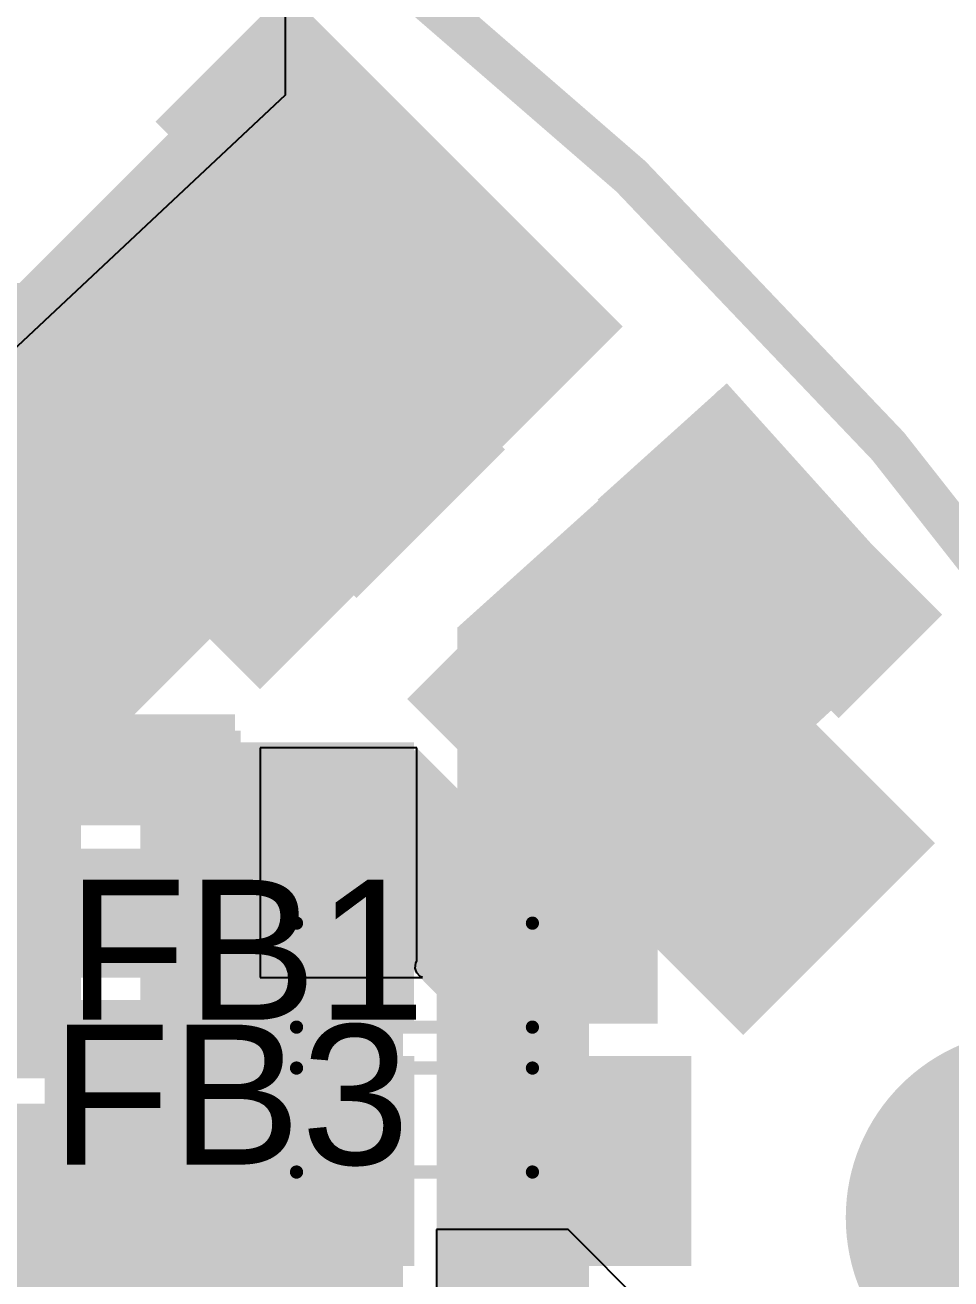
# Model space of a CAD drawing. Header units: millimetres. Extents: x -35.7 to 35.7, y -3.2 to 68.2.
# Drawn here: x 19 to 27.4, y 48.19 to 59.57 of the extents above; entities that cross this region are included whole.
import ezdxf

# ---------------------------------------------------------------- set-up
doc = ezdxf.new("R2010")
doc.units = ezdxf.units.MM
for name, color, linetype in [('BottomLayer', 5, 'Continuous'), ('BottomPaste', 16, 'Continuous'), ('BottomSolder', 6, 'Continuous'), ('Mechanical2', 216, 'Continuous'), ('MultiLayer', 9, 'Continuous'), ('PadHoleLayer', 156, 'Continuous'), ('TopLayer', 1, 'Continuous'), ('TopOverlay', 2, 'Continuous'), ('TopPaste', 8, 'Continuous'), ('TopSolder', 216, 'Continuous'), ('ViaHoleLayer', 16, 'Continuous')]:
    doc.layers.add(name, color=color, linetype=linetype)
doc.styles.add('Arial', font='', dxfattribs={"height": 0.2})
doc.styles.get('Arial').set_extended_font_data('Arial')

# ---------------------------------------------------------------- blocks, each defined once
blk = doc.blocks.new('CAP_0603_B_123')
at = {"layer": 'BottomLayer'}
for points in [[(-1.143, -0.4445), (-1.143, 0.4445), (-0.3809999999999999, 0.4445), (-0.3809999999999999, -0.4445)], [(0.3809999999999999, -0.4445), (0.3809999999999999, 0.4445), (1.143, 0.4445), (1.143, -0.4445)]]:
    blk.add_hatch(color=5, dxfattribs=at).paths.add_polyline_path(points)
at = {"layer": 'BottomPaste'}
for points in [[(-1.143, -0.4445), (-1.143, 0.4445), (-0.3809999999999999, 0.4445), (-0.3809999999999999, -0.4445)], [(0.3809999999999999, -0.4445), (0.3809999999999999, 0.4445), (1.143, 0.4445), (1.143, -0.4445)]]:
    blk.add_hatch(color=16, dxfattribs=at).paths.add_polyline_path(points)
at = {"layer": 'BottomSolder'}
for points in [[(-1.20299988, -0.50449988), (-1.20299988, 0.50449988), (-0.3210001199999999, 0.50449988), (-0.3210001199999999, -0.50449988)], [(0.3210001199999999, -0.50449988), (0.3210001199999999, 0.50449988), (1.20299988, 0.50449988), (1.20299988, -0.50449988)]]:
    blk.add_hatch(color=6, dxfattribs=at).paths.add_polyline_path(points)
blk = doc.blocks.new('SMA_B_130')
at = {"layer": 'BottomLayer'}
for points in [[(-3.25000112, 0.84999957), (-0.75000104, 0.84999957), (-0.75000104, -0.84999957), (-3.25000112, -0.84999957)], [(0.75000104, 0.84999957), (3.25000112, 0.84999957), (3.25000112, -0.84999957), (0.75000104, -0.84999957)]]:
    blk.add_hatch(color=5, dxfattribs=at).paths.add_polyline_path(points)
at = {"layer": 'BottomPaste'}
for points in [[(-3.25000112, 0.84999957), (-0.75000104, 0.84999957), (-0.75000104, -0.84999957), (-3.25000112, -0.84999957)], [(0.75000104, 0.84999957), (3.25000112, 0.84999957), (3.25000112, -0.84999957), (0.75000104, -0.84999957)]]:
    blk.add_hatch(color=16, dxfattribs=at).paths.add_polyline_path(points)
at = {"layer": 'BottomSolder'}
for points in [[(-3.35160112, 0.95159957), (-0.64840104, 0.95159957), (-0.64840104, -0.95159957), (-3.35160112, -0.95159957)], [(0.64840104, 0.95159957), (3.35160112, 0.95159957), (3.35160112, -0.95159957), (0.64840104, -0.95159957)]]:
    blk.add_hatch(color=6, dxfattribs=at).paths.add_polyline_path(points)
blk = doc.blocks.new('MPZ1608S121ATDH5_131')
at = {"layer": 'TopLayer'}
for points in [[(-0.999998, 0.4000004699999999), (-0.3999992, 0.4000004699999999), (-0.3999992, -0.4000004699999999), (-0.999998, -0.4000004699999999)], [(0.40000174, 0.4000004699999999), (1.00000054, 0.4000004699999999), (1.00000054, -0.4000004699999999), (0.40000174, -0.4000004699999999)]]:
    blk.add_hatch(color=1, dxfattribs=at).paths.add_polyline_path(points)
at = {"layer": 'TopPaste'}
for points in [[(-0.999998, 0.4000004699999999), (-0.3999992, 0.4000004699999999), (-0.3999992, -0.4000004699999999), (-0.999998, -0.4000004699999999)], [(0.40000174, 0.4000004699999999), (1.00000054, 0.4000004699999999), (1.00000054, -0.4000004699999999), (0.40000174, -0.4000004699999999)]]:
    blk.add_hatch(color=8, dxfattribs=at).paths.add_polyline_path(points)
at = {"layer": 'TopSolder'}
for points in [[(-1.101598, 0.50160047), (-0.2983992, 0.50160047), (-0.2983992, -0.50160047), (-1.101598, -0.50160047)], [(0.29840174, 0.50160047), (1.10160054, 0.50160047), (1.10160054, -0.50160047), (0.29840174, -0.50160047)]]:
    blk.add_hatch(color=216, dxfattribs=at).paths.add_polyline_path(points)
at = {"layer": 'TopOverlay', "const_width": 0.11999976}
for points in [[(1.07338368, 0.47475648), (-1.0668, 0.47475648)], [(-1.0668, 0.47475648), (-1.0668, -0.46825408)], [(1.07338368, 0.47475648), (1.07338368, -0.46825408)], [(1.07338368, -0.46825408), (-1.0668, -0.46825408)]]:
    blk.add_lwpolyline(points, dxfattribs=at)
at = {"layer": 'TopOverlay', "const_width": 0.05999988}
for points in [[(-1.09679994, 0.47475648, 1), (-1.03680006, 0.47475648, 1)], [(-1.09679994, 0.47475648, 1), (-1.03680006, 0.47475648, 1)], [(1.04338374, 0.47475648, 1), (1.10338362, 0.47475648, 1)], [(1.04338374, 0.47475648, 1), (1.10338362, 0.47475648, 1)], [(-1.09679994, -0.46825408, 1), (-1.03680006, -0.46825408, 1)], [(-1.09679994, -0.46825408, 1), (-1.03680006, -0.46825408, 1)], [(1.04338374, -0.46825408, 1), (1.10338362, -0.46825408, 1)], [(1.04338374, -0.46825408, 1), (1.10338362, -0.46825408, 1)]]:
    blk.add_lwpolyline(points, format="xyb", close=True, dxfattribs=at)
blk = doc.blocks.new('MPZ1608S121ATDH5_133')
at = {"layer": 'TopLayer'}
for points in [[(-0.999998, 0.4000004699999999), (-0.3999992, 0.4000004699999999), (-0.3999992, -0.4000004699999999), (-0.999998, -0.4000004699999999)], [(0.40000174, 0.4000004699999999), (1.00000054, 0.4000004699999999), (1.00000054, -0.4000004699999999), (0.40000174, -0.4000004699999999)]]:
    blk.add_hatch(color=1, dxfattribs=at).paths.add_polyline_path(points)
at = {"layer": 'TopPaste'}
for points in [[(-0.999998, 0.4000004699999999), (-0.3999992, 0.4000004699999999), (-0.3999992, -0.4000004699999999), (-0.999998, -0.4000004699999999)], [(0.40000174, 0.4000004699999999), (1.00000054, 0.4000004699999999), (1.00000054, -0.4000004699999999), (0.40000174, -0.4000004699999999)]]:
    blk.add_hatch(color=8, dxfattribs=at).paths.add_polyline_path(points)
at = {"layer": 'TopSolder'}
for points in [[(-1.101598, 0.50160047), (-0.2983992, 0.50160047), (-0.2983992, -0.50160047), (-1.101598, -0.50160047)], [(0.29840174, 0.50160047), (1.10160054, 0.50160047), (1.10160054, -0.50160047), (0.29840174, -0.50160047)]]:
    blk.add_hatch(color=216, dxfattribs=at).paths.add_polyline_path(points)
at = {"layer": 'TopOverlay', "const_width": 0.11999976}
for points in [[(-1.0668, 0.47475648), (1.07338368, 0.47475648)], [(-1.0668, -0.46825408), (-1.0668, 0.47475648)], [(1.07338368, -0.46825408), (1.07338368, 0.47475648)], [(-1.0668, -0.46825408), (1.07338368, -0.46825408)]]:
    blk.add_lwpolyline(points, dxfattribs=at)
at = {"layer": 'TopOverlay', "const_width": 0.05999988}
for points in [[(-1.09679994, 0.47475648, 1), (-1.03680006, 0.47475648, 1)], [(-1.09679994, 0.47475648, 1), (-1.03680006, 0.47475648, 1)], [(1.04338374, 0.47475648, 1), (1.10338362, 0.47475648, 1)], [(1.04338374, 0.47475648, 1), (1.10338362, 0.47475648, 1)], [(-1.09679994, -0.46825408, 1), (-1.03680006, -0.46825408, 1)], [(-1.09679994, -0.46825408, 1), (-1.03680006, -0.46825408, 1)], [(1.04338374, -0.46825408, 1), (1.10338362, -0.46825408, 1)], [(1.04338374, -0.46825408, 1), (1.10338362, -0.46825408, 1)]]:
    blk.add_lwpolyline(points, format="xyb", close=True, dxfattribs=at)
blk = doc.blocks.new('SLF12575T_221M1R3_PF_137')
at = {"layer": 'TopSolder'}
blk.add_hatch(color=216, dxfattribs=at).paths.add_polyline_path([(-6.951599, 1.70160061), (-4.14839912, 1.70160061), (-4.14839912, -1.70160061), (-6.951599, -1.70160061)])
at = {"layer": 'TopOverlay'}
for points, const_width in [([(-7.05634606, 1.5494, 1), (-7.475253019999999, 1.5494, 1)], 0.254), ([(-7.53875302, 1.5494, 1), (-7.411753019999999, 1.5494, 1)], 0.127), ([(-7.11984606, 1.5494, 1), (-6.99284606, 1.5494, 1)], 0.127)]:
    blk.add_lwpolyline(points, format="xyb", close=True, dxfattribs=dict(at, const_width=const_width))
blk = doc.blocks.new('SOIC_8_B_166')
at = {"layer": 'BottomLayer'}
for points in [[(-3.474999399999999, 1.6050006), (-3.474999399999999, 2.2049994), (-1.92499996, 2.2049994), (-1.92499996, 1.6050006)], [(1.92499996, 1.6050006), (1.92499996, 2.2049994), (3.474999399999999, 2.2049994), (3.474999399999999, 1.6050006)], [(-3.474999399999999, 0.3350006), (-3.474999399999999, 0.9349994), (-1.92499996, 0.9349994), (-1.92499996, 0.3350006)], [(1.92499996, 0.3350006), (1.92499996, 0.9349994), (3.474999399999999, 0.9349994), (3.474999399999999, 0.3350006)], [(-3.474999399999999, -0.9349994), (-3.474999399999999, -0.3350006), (-1.92499996, -0.3350006), (-1.92499996, -0.9349994)], [(1.92499996, -0.9349994), (1.92499996, -0.3350006), (3.474999399999999, -0.3350006), (3.474999399999999, -0.9349994)], [(-3.474999399999999, -2.2049994), (-3.474999399999999, -1.6050006), (-1.92499996, -1.6050006), (-1.92499996, -2.2049994)], [(1.92499996, -2.2049994), (1.92499996, -1.6050006), (3.474999399999999, -1.6050006), (3.474999399999999, -2.2049994)]]:
    blk.add_hatch(color=5, dxfattribs=at).paths.add_polyline_path(points)
at = {"layer": 'BottomPaste'}
for points in [[(-3.474999399999999, 1.6050006), (-3.474999399999999, 2.2049994), (-1.92499996, 2.2049994), (-1.92499996, 1.6050006)], [(1.92499996, 1.6050006), (1.92499996, 2.2049994), (3.474999399999999, 2.2049994), (3.474999399999999, 1.6050006)], [(-3.474999399999999, 0.3350006), (-3.474999399999999, 0.9349994), (-1.92499996, 0.9349994), (-1.92499996, 0.3350006)], [(1.92499996, 0.3350006), (1.92499996, 0.9349994), (3.474999399999999, 0.9349994), (3.474999399999999, 0.3350006)], [(-3.474999399999999, -0.9349994), (-3.474999399999999, -0.3350006), (-1.92499996, -0.3350006), (-1.92499996, -0.9349994)], [(1.92499996, -0.9349994), (1.92499996, -0.3350006), (3.474999399999999, -0.3350006), (3.474999399999999, -0.9349994)], [(-3.474999399999999, -2.2049994), (-3.474999399999999, -1.6050006), (-1.92499996, -1.6050006), (-1.92499996, -2.2049994)], [(1.92499996, -2.2049994), (1.92499996, -1.6050006), (3.474999399999999, -1.6050006), (3.474999399999999, -2.2049994)]]:
    blk.add_hatch(color=16, dxfattribs=at).paths.add_polyline_path(points)
at = {"layer": 'BottomSolder'}
for points in [[(-3.5765994, 1.5034006), (-3.5765994, 2.3065994), (-1.82339996, 2.3065994), (-1.82339996, 1.5034006)], [(1.82339996, 1.5034006), (1.82339996, 2.3065994), (3.5765994, 2.3065994), (3.5765994, 1.5034006)], [(-3.5765994, 0.2334006000000001), (-3.5765994, 1.0365994), (-1.82339996, 1.0365994), (-1.82339996, 0.2334005999999999)], [(1.82339996, 0.2334006000000001), (1.82339996, 1.0365994), (3.5765994, 1.0365994), (3.5765994, 0.2334005999999999)], [(-3.5765994, -1.0365994), (-3.5765994, -0.2334005999999999), (-1.82339996, -0.2334006000000001), (-1.82339996, -1.0365994)], [(1.82339996, -1.0365994), (1.82339996, -0.2334005999999999), (3.5765994, -0.2334006000000001), (3.5765994, -1.0365994)], [(-3.5765994, -2.3065994), (-3.5765994, -1.5034006), (-1.82339996, -1.5034006), (-1.82339996, -2.3065994)], [(1.82339996, -2.3065994), (1.82339996, -1.5034006), (3.5765994, -1.5034006), (3.5765994, -2.3065994)]]:
    blk.add_hatch(color=6, dxfattribs=at).paths.add_polyline_path(points)

msp = doc.modelspace()

# ---------------------------------------------------------------- hatches: boundary and pattern name
at = {"layer": 'BottomLayer'}
for points in [[(24.42212794, 56.83247205999999), (21.4884, 59.7662), (18.19910254, 56.47690253999999), (21.13283048, 53.54317459999999)], [(27.32043558, 54.21903558), (25.28844066, 56.2510305), (24.34871686, 55.3113067), (26.38071178, 53.27931178)], [(27.25420762, 52.14620761999999), (24.2061873, 55.19422794), (22.4665921, 53.45463274), (25.51461242, 50.40661241999999)], [(13.8684, 52.3080361), (20.9042, 52.3080361), (20.9042, 53.31459745999999), (13.8684, 53.31459745999999)], [(23.32991016, 50.66030762), (24.11729492, 51.44769238), (22.55518984, 53.00979745999999), (21.76780508, 52.2224127)], [(23.06564856, 50.44685872), (23.77439746, 51.15560762), (22.22500508, 52.705), (21.51625618, 51.99625109999999)], [(18.6944, 50.92699999999999), (20.9042, 50.92699999999999), (20.9042, 52.0954), (18.6944, 52.0954)], [(24.1173, 45.2882), (24.1173, 51.44769492), (22.73300508, 51.44769492), (22.73300508, 45.2882)], [(19.177, 49.6316), (22.4282, 49.6316), (22.4282, 50.7238), (19.177, 50.7238)], [(17.0942, 48.2092), (22.4282, 48.2092), (22.4282, 49.37759999999999), (17.0942, 49.37759999999999)], [(17.56859834, 48.39703046), (17.56859834, 46.35500254), (22.42819746, 46.35500254), (22.42819746, 48.39703046)]]:
    msp.add_hatch(color=5, dxfattribs=at).paths.add_polyline_path(points)
h = msp.add_hatch(color=5, dxfattribs=at)
edge = h.paths.add_edge_path()
edge.add_arc((21.6662, 59.1058), 0.2999994, 0, 360)
h = msp.add_hatch(color=5, dxfattribs=at)
edge = h.paths.add_edge_path()
edge.add_arc((21.1582, 58.6994), 0.2999994, 0, 360)
h = msp.add_hatch(color=5, dxfattribs=at)
edge = h.paths.add_edge_path()
edge.add_arc((22.1234, 58.6486), 0.2999994, 0, 360)
h = msp.add_hatch(color=5, dxfattribs=at)
edge = h.paths.add_edge_path()
edge.add_arc((21.6154, 58.2422), 0.2999994, 0, 360)
h = msp.add_hatch(color=5, dxfattribs=at)
edge = h.paths.add_edge_path()
edge.add_arc((22.5806, 58.19139999999999), 0.2999994, 0, 360)
h = msp.add_hatch(color=5, dxfattribs=at)
edge = h.paths.add_edge_path()
edge.add_arc((22.0726, 57.785), 0.2999994, 0, 360)
h = msp.add_hatch(color=5, dxfattribs=at)
edge = h.paths.add_edge_path()
edge.add_arc((23.0124, 57.7342), 0.2999994, 0, 360)
h = msp.add_hatch(color=5, dxfattribs=at)
edge = h.paths.add_edge_path()
edge.add_arc((22.5044, 57.3278), 0.2999994, 0, 360)
h = msp.add_hatch(color=5, dxfattribs=at)
edge = h.paths.add_edge_path()
edge.add_arc((23.4442, 57.27699999999999), 0.2999994, 0, 360)
h = msp.add_hatch(color=5, dxfattribs=at)
edge = h.paths.add_edge_path()
edge.add_arc((22.9362, 56.8706), 0.2999994, 0, 360)
h = msp.add_hatch(color=5, dxfattribs=at)
edge = h.paths.add_edge_path()
edge.add_arc((23.9014, 56.8198), 0.2999994, 0, 360)
h = msp.add_hatch(color=5, dxfattribs=at)
edge = h.paths.add_edge_path()
edge.add_arc((18.8468, 56.3372), 0.2999994, 0, 360)
h = msp.add_hatch(color=5, dxfattribs=at)
edge = h.paths.add_edge_path()
edge.add_arc((23.3934, 56.4134), 0.2999994, 0, 360)
h = msp.add_hatch(color=5, dxfattribs=at)
edge = h.paths.add_edge_path()
edge.add_arc((19.304, 55.88), 0.2999994, 0, 360)
h = msp.add_hatch(color=5, dxfattribs=at)
edge = h.paths.add_edge_path()
edge.add_arc((25.31873016, 55.69713015999999), 0.2999994, 0, 360)
h = msp.add_hatch(color=5, dxfattribs=at)
edge = h.paths.add_edge_path()
edge.add_arc((19.7612, 55.4228), 0.2999994, 0, 360)
h = msp.add_hatch(color=5, dxfattribs=at)
edge = h.paths.add_edge_path()
edge.add_arc((24.8539, 55.2323), 0.2999994, 0, 360)
h = msp.add_hatch(color=5, dxfattribs=at)
edge = h.paths.add_edge_path()
edge.add_arc((25.78863016, 55.22723016), 0.2999994, 0, 360)
h = msp.add_hatch(color=5, dxfattribs=at)
edge = h.paths.add_edge_path()
edge.add_arc((20.2184, 54.991), 0.2999994, 0, 360)
h = msp.add_hatch(color=5, dxfattribs=at)
edge = h.paths.add_edge_path()
edge.add_arc((20.2184, 54.991), 0.2999994, 0, 360)
h = msp.add_hatch(color=5, dxfattribs=at)
edge = h.paths.add_edge_path()
edge.add_arc((25.3238, 54.7624), 0.2999994, 0, 360)
h = msp.add_hatch(color=5, dxfattribs=at)
edge = h.paths.add_edge_path()
edge.add_arc((26.25853016, 54.75733016), 0.2999994, 0, 360)
h = msp.add_hatch(color=5, dxfattribs=at)
edge = h.paths.add_edge_path()
edge.add_arc((20.6756, 54.5592), 0.2999994, 0, 360)
h = msp.add_hatch(color=5, dxfattribs=at)
edge = h.paths.add_edge_path()
edge.add_arc((25.7937, 54.2925), 0.2999994, 0, 360)
h = msp.add_hatch(color=5, dxfattribs=at)
edge = h.paths.add_edge_path()
edge.add_arc((26.72843016, 54.28743016), 0.2999994, 0, 360)
h = msp.add_hatch(color=5, dxfattribs=at)
edge = h.paths.add_edge_path()
edge.add_arc((26.2636, 53.8226), 0.2999994, 0, 360)
h = msp.add_hatch(color=5, dxfattribs=at)
edge = h.paths.add_edge_path()
edge.add_arc((21.5138, 52.5018), 0.2999994, 0, 360)
h = msp.add_hatch(color=5, dxfattribs=at)
edge = h.paths.add_edge_path()
edge.add_arc((22.1996, 52.5018), 0.2999994, 0, 360)
h = msp.add_hatch(color=5, dxfattribs=at)
edge = h.paths.add_edge_path()
edge.add_arc((26.1874, 52.578), 0.2999994, 0, 360)
h = msp.add_hatch(color=5, dxfattribs=at)
edge = h.paths.add_edge_path()
edge.add_arc((25.7556, 52.1208), 0.2999994, 0, 360)
h = msp.add_hatch(color=5, dxfattribs=at)
edge = h.paths.add_edge_path()
edge.add_arc((26.6954, 52.1208), 0.2999994, 0, 360)
h = msp.add_hatch(color=5, dxfattribs=at)
edge = h.paths.add_edge_path()
edge.add_arc((21.5138, 51.86679999999999), 0.2999994, 0, 360)
h = msp.add_hatch(color=5, dxfattribs=at)
edge = h.paths.add_edge_path()
edge.add_arc((22.1996, 51.86679999999999), 0.2999994, 0, 360)
h = msp.add_hatch(color=5, dxfattribs=at)
edge = h.paths.add_edge_path()
edge.add_arc((25.2984, 51.6636), 0.2999994, 0, 360)
h = msp.add_hatch(color=5, dxfattribs=at)
edge = h.paths.add_edge_path()
edge.add_arc((26.2636, 51.6636), 0.2999994, 0, 360)
h = msp.add_hatch(color=5, dxfattribs=at)
edge = h.paths.add_edge_path()
edge.add_arc((25.8064, 51.2064), 0.2999994, 0, 360)
h = msp.add_hatch(color=5, dxfattribs=at)
edge = h.paths.add_edge_path()
edge.add_arc((24.6126, 49.911), 0.2999994, 0, 360)
h = msp.add_hatch(color=5, dxfattribs=at)
edge = h.paths.add_edge_path()
edge.add_arc((28.1458162, 48.7500168), 1.49999954, 0, 360)
h = msp.add_hatch(color=5, dxfattribs=at)
edge = h.paths.add_edge_path()
edge.add_arc((24.6126, 49.276), 0.2999994, 0, 360)
h = msp.add_hatch(color=5, dxfattribs=at)
edge = h.paths.add_edge_path()
edge.add_arc((24.6126, 48.641), 0.2999994, 0, 360)
at = {"layer": 'BottomSolder'}
h = msp.add_hatch(color=6, dxfattribs=at)
edge = h.paths.add_edge_path()
edge.add_arc((21.6662, 59.1058), 0.1499997, 0, 360)
h = msp.add_hatch(color=6, dxfattribs=at)
edge = h.paths.add_edge_path()
edge.add_arc((21.1582, 58.6994), 0.1499997, 0, 360)
h = msp.add_hatch(color=6, dxfattribs=at)
edge = h.paths.add_edge_path()
edge.add_arc((22.1234, 58.6486), 0.1499997, 0, 360)
h = msp.add_hatch(color=6, dxfattribs=at)
edge = h.paths.add_edge_path()
edge.add_arc((21.6154, 58.2422), 0.1499997, 0, 360)
h = msp.add_hatch(color=6, dxfattribs=at)
edge = h.paths.add_edge_path()
edge.add_arc((22.5806, 58.19139999999999), 0.1499997, 0, 360)
h = msp.add_hatch(color=6, dxfattribs=at)
edge = h.paths.add_edge_path()
edge.add_arc((22.0726, 57.785), 0.1499997, 0, 360)
h = msp.add_hatch(color=6, dxfattribs=at)
edge = h.paths.add_edge_path()
edge.add_arc((23.0124, 57.7342), 0.1499997, 0, 360)
h = msp.add_hatch(color=6, dxfattribs=at)
edge = h.paths.add_edge_path()
edge.add_arc((22.5044, 57.3278), 0.1499997, 0, 360)
h = msp.add_hatch(color=6, dxfattribs=at)
edge = h.paths.add_edge_path()
edge.add_arc((23.4442, 57.27699999999999), 0.1499997, 0, 360)
h = msp.add_hatch(color=6, dxfattribs=at)
edge = h.paths.add_edge_path()
edge.add_arc((22.9362, 56.8706), 0.1499997, 0, 360)
h = msp.add_hatch(color=6, dxfattribs=at)
edge = h.paths.add_edge_path()
edge.add_arc((23.9014, 56.8198), 0.1499997, 0, 360)
h = msp.add_hatch(color=6, dxfattribs=at)
edge = h.paths.add_edge_path()
edge.add_arc((23.3934, 56.4134), 0.1499997, 0, 360)
h = msp.add_hatch(color=6, dxfattribs=at)
edge = h.paths.add_edge_path()
edge.add_arc((19.304, 55.88), 0.1499997, 0, 360)
h = msp.add_hatch(color=6, dxfattribs=at)
edge = h.paths.add_edge_path()
edge.add_arc((25.31873016, 55.69713015999999), 0.1499997, 0, 360)
h = msp.add_hatch(color=6, dxfattribs=at)
edge = h.paths.add_edge_path()
edge.add_arc((19.7612, 55.4228), 0.1499997, 0, 360)
h = msp.add_hatch(color=6, dxfattribs=at)
edge = h.paths.add_edge_path()
edge.add_arc((24.8539, 55.2323), 0.1499997, 0, 360)
h = msp.add_hatch(color=6, dxfattribs=at)
edge = h.paths.add_edge_path()
edge.add_arc((25.78863016, 55.22723016), 0.1499997, 0, 360)
h = msp.add_hatch(color=6, dxfattribs=at)
edge = h.paths.add_edge_path()
edge.add_arc((20.2184, 54.991), 0.1499997, 0, 360)
h = msp.add_hatch(color=6, dxfattribs=at)
edge = h.paths.add_edge_path()
edge.add_arc((20.2184, 54.991), 0.1499997, 0, 360)
h = msp.add_hatch(color=6, dxfattribs=at)
edge = h.paths.add_edge_path()
edge.add_arc((25.3238, 54.7624), 0.1499997, 0, 360)
h = msp.add_hatch(color=6, dxfattribs=at)
edge = h.paths.add_edge_path()
edge.add_arc((26.25853016, 54.75733016), 0.1499997, 0, 360)
h = msp.add_hatch(color=6, dxfattribs=at)
edge = h.paths.add_edge_path()
edge.add_arc((20.6756, 54.5592), 0.1499997, 0, 360)
h = msp.add_hatch(color=6, dxfattribs=at)
edge = h.paths.add_edge_path()
edge.add_arc((25.7937, 54.2925), 0.1499997, 0, 360)
h = msp.add_hatch(color=6, dxfattribs=at)
edge = h.paths.add_edge_path()
edge.add_arc((26.72843016, 54.28743016), 0.1499997, 0, 360)
h = msp.add_hatch(color=6, dxfattribs=at)
edge = h.paths.add_edge_path()
edge.add_arc((26.2636, 53.8226), 0.1499997, 0, 360)
h = msp.add_hatch(color=6, dxfattribs=at)
edge = h.paths.add_edge_path()
edge.add_arc((26.1874, 52.578), 0.1499997, 0, 360)
h = msp.add_hatch(color=6, dxfattribs=at)
edge = h.paths.add_edge_path()
edge.add_arc((21.5138, 52.5018), 0.1499997, 0, 360)
h = msp.add_hatch(color=6, dxfattribs=at)
edge = h.paths.add_edge_path()
edge.add_arc((22.1996, 52.5018), 0.1499997, 0, 360)
h = msp.add_hatch(color=6, dxfattribs=at)
edge = h.paths.add_edge_path()
edge.add_arc((25.7556, 52.1208), 0.1499997, 0, 360)
h = msp.add_hatch(color=6, dxfattribs=at)
edge = h.paths.add_edge_path()
edge.add_arc((21.5138, 51.86679999999999), 0.1499997, 0, 360)
h = msp.add_hatch(color=6, dxfattribs=at)
edge = h.paths.add_edge_path()
edge.add_arc((22.1996, 51.86679999999999), 0.1499997, 0, 360)
h = msp.add_hatch(color=6, dxfattribs=at)
edge = h.paths.add_edge_path()
edge.add_arc((25.2984, 51.6636), 0.1499997, 0, 360)
h = msp.add_hatch(color=6, dxfattribs=at)
edge = h.paths.add_edge_path()
edge.add_arc((28.1458162, 48.7500168), 1.60159954, 0, 360)
at = {"layer": 'MultiLayer'}
h = msp.add_hatch(color=9, dxfattribs=at)
edge = h.paths.add_edge_path()
edge.add_arc((28.1458162, 48.7500168), 1.49999954, 0, 360)
at = {"layer": 'PadHoleLayer'}
h = msp.add_hatch(color=156, dxfattribs=at)
edge = h.paths.add_edge_path()
edge.add_arc((28.1458162, 48.7500168), 1.69999914, 0, 360)
at = {"layer": 'TopLayer'}
for points in [[(21.3741, 59.88050254), (20.18310162, 58.68950415999999), (23.23108384, 55.64152194), (24.42208222, 56.83252031999999)], [(19.33951682, 52.65979562), (23.0871268, 56.4074056), (20.77442378, 58.72010862), (17.0268138, 54.97249864)], [(21.15820508, 53.56859746), (23.95180884, 56.36220121999999), (22.70898684, 57.60502322), (19.91538308, 54.81141946)], [(16.1798, 50.0126), (19.5072, 50.0126), (19.5072, 57.12440187999999), (16.1798, 57.12440187999999)], [(26.0955536, 53.15296455999999), (27.2665571, 54.20734142), (25.36655328, 56.31750991999999), (24.19554978, 55.26313305999999)], [(24.05296688, 52.84731619999999), (26.46964988, 55.02330626), (25.33964452, 56.27830248), (22.92296152, 54.10231242)], [(24.28469108, 51.45863978), (27.21848252, 54.1944433), (26.15220576, 55.33788526), (23.21841432, 52.60208174)], [(24.73960254, 50.50790254), (24.73960254, 54.10200254), (22.92192266, 54.10200254), (22.92192266, 50.50790254)], [(20.04718114, 50.49520508), (22.52979746, 50.49520508), (22.52979746, 53.06059999999999), (20.04718114, 53.06059999999999)], [(20.0406, 48.31079999999999), (22.53309184, 48.31079999999999), (22.53309184, 50.2158), (20.0406, 50.2158)], [(25.04440254, 48.31079746), (25.04440254, 50.21579746), (22.91080254, 50.21579746), (22.91080254, 48.31079746)], [(15.59230816, 48.31079999999999), (20.8534, 48.31079999999999), (20.8534, 49.784), (15.59230816, 49.784)]]:
    msp.add_hatch(color=1, dxfattribs=at).paths.add_polyline_path(points)
h = msp.add_hatch(color=1, dxfattribs=at)
edge = h.paths.add_edge_path()
edge.add_arc((21.6662, 59.1058), 0.2999994, 0, 360)
h = msp.add_hatch(color=1, dxfattribs=at)
edge = h.paths.add_edge_path()
edge.add_arc((21.1582, 58.6994), 0.2999994, 0, 360)
h = msp.add_hatch(color=1, dxfattribs=at)
edge = h.paths.add_edge_path()
edge.add_arc((22.1234, 58.6486), 0.2999994, 0, 360)
h = msp.add_hatch(color=1, dxfattribs=at)
edge = h.paths.add_edge_path()
edge.add_arc((21.6154, 58.2422), 0.2999994, 0, 360)
h = msp.add_hatch(color=1, dxfattribs=at)
edge = h.paths.add_edge_path()
edge.add_arc((22.5806, 58.19139999999999), 0.2999994, 0, 360)
h = msp.add_hatch(color=1, dxfattribs=at)
edge = h.paths.add_edge_path()
edge.add_arc((22.0726, 57.785), 0.2999994, 0, 360)
h = msp.add_hatch(color=1, dxfattribs=at)
edge = h.paths.add_edge_path()
edge.add_arc((23.0124, 57.7342), 0.2999994, 0, 360)
h = msp.add_hatch(color=1, dxfattribs=at)
edge = h.paths.add_edge_path()
edge.add_arc((22.5044, 57.3278), 0.2999994, 0, 360)
h = msp.add_hatch(color=1, dxfattribs=at)
edge = h.paths.add_edge_path()
edge.add_arc((23.4442, 57.27699999999999), 0.2999994, 0, 360)
h = msp.add_hatch(color=1, dxfattribs=at)
edge = h.paths.add_edge_path()
edge.add_arc((22.9362, 56.8706), 0.2999994, 0, 360)
h = msp.add_hatch(color=1, dxfattribs=at)
edge = h.paths.add_edge_path()
edge.add_arc((23.9014, 56.8198), 0.2999994, 0, 360)
h = msp.add_hatch(color=1, dxfattribs=at)
edge = h.paths.add_edge_path()
edge.add_arc((18.8468, 56.3372), 0.2999994, 0, 360)
h = msp.add_hatch(color=1, dxfattribs=at)
edge = h.paths.add_edge_path()
edge.add_arc((23.3934, 56.4134), 0.2999994, 0, 360)
h = msp.add_hatch(color=1, dxfattribs=at)
edge = h.paths.add_edge_path()
edge.add_arc((19.304, 55.88), 0.2999994, 0, 360)
h = msp.add_hatch(color=1, dxfattribs=at)
edge = h.paths.add_edge_path()
edge.add_arc((25.31873016, 55.69713015999999), 0.2999994, 0, 360)
h = msp.add_hatch(color=1, dxfattribs=at)
edge = h.paths.add_edge_path()
edge.add_arc((19.7612, 55.4228), 0.2999994, 0, 360)
h = msp.add_hatch(color=1, dxfattribs=at)
edge = h.paths.add_edge_path()
edge.add_arc((24.8539, 55.2323), 0.2999994, 0, 360)
h = msp.add_hatch(color=1, dxfattribs=at)
edge = h.paths.add_edge_path()
edge.add_arc((25.78863016, 55.22723016), 0.2999994, 0, 360)
h = msp.add_hatch(color=1, dxfattribs=at)
edge = h.paths.add_edge_path()
edge.add_arc((20.2184, 54.991), 0.2999994, 0, 360)
h = msp.add_hatch(color=1, dxfattribs=at)
edge = h.paths.add_edge_path()
edge.add_arc((20.2184, 54.991), 0.2999994, 0, 360)
h = msp.add_hatch(color=1, dxfattribs=at)
edge = h.paths.add_edge_path()
edge.add_arc((25.3238, 54.7624), 0.2999994, 0, 360)
h = msp.add_hatch(color=1, dxfattribs=at)
edge = h.paths.add_edge_path()
edge.add_arc((26.25853016, 54.75733016), 0.2999994, 0, 360)
h = msp.add_hatch(color=1, dxfattribs=at)
edge = h.paths.add_edge_path()
edge.add_arc((20.6756, 54.5592), 0.2999994, 0, 360)
h = msp.add_hatch(color=1, dxfattribs=at)
edge = h.paths.add_edge_path()
edge.add_arc((25.7937, 54.2925), 0.2999994, 0, 360)
h = msp.add_hatch(color=1, dxfattribs=at)
edge = h.paths.add_edge_path()
edge.add_arc((26.72843016, 54.28743016), 0.2999994, 0, 360)
h = msp.add_hatch(color=1, dxfattribs=at)
edge = h.paths.add_edge_path()
edge.add_arc((26.2636, 53.8226), 0.2999994, 0, 360)
h = msp.add_hatch(color=1, dxfattribs=at)
edge = h.paths.add_edge_path()
edge.add_arc((21.5138, 52.5018), 0.2999994, 0, 360)
h = msp.add_hatch(color=1, dxfattribs=at)
edge = h.paths.add_edge_path()
edge.add_arc((22.1996, 52.5018), 0.2999994, 0, 360)
h = msp.add_hatch(color=1, dxfattribs=at)
edge = h.paths.add_edge_path()
edge.add_arc((26.1874, 52.578), 0.2999994, 0, 360)
h = msp.add_hatch(color=1, dxfattribs=at)
edge = h.paths.add_edge_path()
edge.add_arc((25.7556, 52.1208), 0.2999994, 0, 360)
h = msp.add_hatch(color=1, dxfattribs=at)
edge = h.paths.add_edge_path()
edge.add_arc((26.6954, 52.1208), 0.2999994, 0, 360)
h = msp.add_hatch(color=1, dxfattribs=at)
edge = h.paths.add_edge_path()
edge.add_arc((21.5138, 51.86679999999999), 0.2999994, 0, 360)
h = msp.add_hatch(color=1, dxfattribs=at)
edge = h.paths.add_edge_path()
edge.add_arc((22.1996, 51.86679999999999), 0.2999994, 0, 360)
h = msp.add_hatch(color=1, dxfattribs=at)
edge = h.paths.add_edge_path()
edge.add_arc((25.2984, 51.6636), 0.2999994, 0, 360)
h = msp.add_hatch(color=1, dxfattribs=at)
edge = h.paths.add_edge_path()
edge.add_arc((26.2636, 51.6636), 0.2999994, 0, 360)
h = msp.add_hatch(color=1, dxfattribs=at)
edge = h.paths.add_edge_path()
edge.add_arc((25.8064, 51.2064), 0.2999994, 0, 360)
h = msp.add_hatch(color=1, dxfattribs=at)
edge = h.paths.add_edge_path()
edge.add_arc((24.6126, 49.911), 0.2999994, 0, 360)
h = msp.add_hatch(color=1, dxfattribs=at)
edge = h.paths.add_edge_path()
edge.add_arc((28.1458162, 48.7500168), 1.49999954, 0, 360)
h = msp.add_hatch(color=1, dxfattribs=at)
edge = h.paths.add_edge_path()
edge.add_arc((24.6126, 49.276), 0.2999994, 0, 360)
h = msp.add_hatch(color=1, dxfattribs=at)
edge = h.paths.add_edge_path()
edge.add_arc((24.6126, 48.641), 0.2999994, 0, 360)
at = {"layer": 'TopSolder'}
h = msp.add_hatch(color=216, dxfattribs=at)
edge = h.paths.add_edge_path()
edge.add_arc((21.6662, 59.1058), 0.1499997, 0, 360)
h = msp.add_hatch(color=216, dxfattribs=at)
edge = h.paths.add_edge_path()
edge.add_arc((21.1582, 58.6994), 0.1499997, 0, 360)
h = msp.add_hatch(color=216, dxfattribs=at)
edge = h.paths.add_edge_path()
edge.add_arc((22.1234, 58.6486), 0.1499997, 0, 360)
h = msp.add_hatch(color=216, dxfattribs=at)
edge = h.paths.add_edge_path()
edge.add_arc((21.6154, 58.2422), 0.1499997, 0, 360)
h = msp.add_hatch(color=216, dxfattribs=at)
edge = h.paths.add_edge_path()
edge.add_arc((22.5806, 58.19139999999999), 0.1499997, 0, 360)
h = msp.add_hatch(color=216, dxfattribs=at)
edge = h.paths.add_edge_path()
edge.add_arc((22.0726, 57.785), 0.1499997, 0, 360)
h = msp.add_hatch(color=216, dxfattribs=at)
edge = h.paths.add_edge_path()
edge.add_arc((23.0124, 57.7342), 0.1499997, 0, 360)
h = msp.add_hatch(color=216, dxfattribs=at)
edge = h.paths.add_edge_path()
edge.add_arc((22.5044, 57.3278), 0.1499997, 0, 360)
h = msp.add_hatch(color=216, dxfattribs=at)
edge = h.paths.add_edge_path()
edge.add_arc((23.4442, 57.27699999999999), 0.1499997, 0, 360)
h = msp.add_hatch(color=216, dxfattribs=at)
edge = h.paths.add_edge_path()
edge.add_arc((22.9362, 56.8706), 0.1499997, 0, 360)
h = msp.add_hatch(color=216, dxfattribs=at)
edge = h.paths.add_edge_path()
edge.add_arc((23.9014, 56.8198), 0.1499997, 0, 360)
h = msp.add_hatch(color=216, dxfattribs=at)
edge = h.paths.add_edge_path()
edge.add_arc((23.3934, 56.4134), 0.1499997, 0, 360)
h = msp.add_hatch(color=216, dxfattribs=at)
edge = h.paths.add_edge_path()
edge.add_arc((19.304, 55.88), 0.1499997, 0, 360)
h = msp.add_hatch(color=216, dxfattribs=at)
edge = h.paths.add_edge_path()
edge.add_arc((25.31873016, 55.69713015999999), 0.1499997, 0, 360)
h = msp.add_hatch(color=216, dxfattribs=at)
edge = h.paths.add_edge_path()
edge.add_arc((19.7612, 55.4228), 0.1499997, 0, 360)
h = msp.add_hatch(color=216, dxfattribs=at)
edge = h.paths.add_edge_path()
edge.add_arc((24.8539, 55.2323), 0.1499997, 0, 360)
h = msp.add_hatch(color=216, dxfattribs=at)
edge = h.paths.add_edge_path()
edge.add_arc((25.78863016, 55.22723016), 0.1499997, 0, 360)
h = msp.add_hatch(color=216, dxfattribs=at)
edge = h.paths.add_edge_path()
edge.add_arc((20.2184, 54.991), 0.1499997, 0, 360)
h = msp.add_hatch(color=216, dxfattribs=at)
edge = h.paths.add_edge_path()
edge.add_arc((20.2184, 54.991), 0.1499997, 0, 360)
h = msp.add_hatch(color=216, dxfattribs=at)
edge = h.paths.add_edge_path()
edge.add_arc((25.3238, 54.7624), 0.1499997, 0, 360)
h = msp.add_hatch(color=216, dxfattribs=at)
edge = h.paths.add_edge_path()
edge.add_arc((26.25853016, 54.75733016), 0.1499997, 0, 360)
h = msp.add_hatch(color=216, dxfattribs=at)
edge = h.paths.add_edge_path()
edge.add_arc((20.6756, 54.5592), 0.1499997, 0, 360)
h = msp.add_hatch(color=216, dxfattribs=at)
edge = h.paths.add_edge_path()
edge.add_arc((25.7937, 54.2925), 0.1499997, 0, 360)
h = msp.add_hatch(color=216, dxfattribs=at)
edge = h.paths.add_edge_path()
edge.add_arc((26.72843016, 54.28743016), 0.1499997, 0, 360)
h = msp.add_hatch(color=216, dxfattribs=at)
edge = h.paths.add_edge_path()
edge.add_arc((26.2636, 53.8226), 0.1499997, 0, 360)
h = msp.add_hatch(color=216, dxfattribs=at)
edge = h.paths.add_edge_path()
edge.add_arc((26.1874, 52.578), 0.1499997, 0, 360)
h = msp.add_hatch(color=216, dxfattribs=at)
edge = h.paths.add_edge_path()
edge.add_arc((21.5138, 52.5018), 0.1499997, 0, 360)
h = msp.add_hatch(color=216, dxfattribs=at)
edge = h.paths.add_edge_path()
edge.add_arc((22.1996, 52.5018), 0.1499997, 0, 360)
h = msp.add_hatch(color=216, dxfattribs=at)
edge = h.paths.add_edge_path()
edge.add_arc((25.7556, 52.1208), 0.1499997, 0, 360)
h = msp.add_hatch(color=216, dxfattribs=at)
edge = h.paths.add_edge_path()
edge.add_arc((21.5138, 51.86679999999999), 0.1499997, 0, 360)
h = msp.add_hatch(color=216, dxfattribs=at)
edge = h.paths.add_edge_path()
edge.add_arc((22.1996, 51.86679999999999), 0.1499997, 0, 360)
h = msp.add_hatch(color=216, dxfattribs=at)
edge = h.paths.add_edge_path()
edge.add_arc((25.2984, 51.6636), 0.1499997, 0, 360)
h = msp.add_hatch(color=216, dxfattribs=at)
edge = h.paths.add_edge_path()
edge.add_arc((28.1458162, 48.7500168), 1.60159954, 0, 360)
at = {"layer": 'ViaHoleLayer'}
h = msp.add_hatch(color=16, dxfattribs=at)
edge = h.paths.add_edge_path()
edge.add_arc((21.6662, 59.1058), 0.1499997, 0, 360)
h = msp.add_hatch(color=16, dxfattribs=at)
edge = h.paths.add_edge_path()
edge.add_arc((21.1582, 58.6994), 0.1499997, 0, 360)
h = msp.add_hatch(color=16, dxfattribs=at)
edge = h.paths.add_edge_path()
edge.add_arc((22.1234, 58.6486), 0.1499997, 0, 360)
h = msp.add_hatch(color=16, dxfattribs=at)
edge = h.paths.add_edge_path()
edge.add_arc((21.6154, 58.2422), 0.1499997, 0, 360)
h = msp.add_hatch(color=16, dxfattribs=at)
edge = h.paths.add_edge_path()
edge.add_arc((22.5806, 58.19139999999999), 0.1499997, 0, 360)
h = msp.add_hatch(color=16, dxfattribs=at)
edge = h.paths.add_edge_path()
edge.add_arc((22.0726, 57.785), 0.1499997, 0, 360)
h = msp.add_hatch(color=16, dxfattribs=at)
edge = h.paths.add_edge_path()
edge.add_arc((23.0124, 57.7342), 0.1499997, 0, 360)
h = msp.add_hatch(color=16, dxfattribs=at)
edge = h.paths.add_edge_path()
edge.add_arc((22.5044, 57.3278), 0.1499997, 0, 360)
h = msp.add_hatch(color=16, dxfattribs=at)
edge = h.paths.add_edge_path()
edge.add_arc((23.4442, 57.27699999999999), 0.1499997, 0, 360)
h = msp.add_hatch(color=16, dxfattribs=at)
edge = h.paths.add_edge_path()
edge.add_arc((22.9362, 56.8706), 0.1499997, 0, 360)
h = msp.add_hatch(color=16, dxfattribs=at)
edge = h.paths.add_edge_path()
edge.add_arc((23.9014, 56.8198), 0.1499997, 0, 360)
h = msp.add_hatch(color=16, dxfattribs=at)
edge = h.paths.add_edge_path()
edge.add_arc((23.3934, 56.4134), 0.1499997, 0, 360)
h = msp.add_hatch(color=16, dxfattribs=at)
edge = h.paths.add_edge_path()
edge.add_arc((19.304, 55.88), 0.1499997, 0, 360)
h = msp.add_hatch(color=16, dxfattribs=at)
edge = h.paths.add_edge_path()
edge.add_arc((25.31873016, 55.69713015999999), 0.1499997, 0, 360)
h = msp.add_hatch(color=16, dxfattribs=at)
edge = h.paths.add_edge_path()
edge.add_arc((19.7612, 55.4228), 0.1499997, 0, 360)
h = msp.add_hatch(color=16, dxfattribs=at)
edge = h.paths.add_edge_path()
edge.add_arc((24.8539, 55.2323), 0.1499997, 0, 360)
h = msp.add_hatch(color=16, dxfattribs=at)
edge = h.paths.add_edge_path()
edge.add_arc((25.78863016, 55.22723016), 0.1499997, 0, 360)
h = msp.add_hatch(color=16, dxfattribs=at)
edge = h.paths.add_edge_path()
edge.add_arc((20.2184, 54.991), 0.1499997, 0, 360)
h = msp.add_hatch(color=16, dxfattribs=at)
edge = h.paths.add_edge_path()
edge.add_arc((20.2184, 54.991), 0.1499997, 0, 360)
h = msp.add_hatch(color=16, dxfattribs=at)
edge = h.paths.add_edge_path()
edge.add_arc((25.3238, 54.7624), 0.1499997, 0, 360)
h = msp.add_hatch(color=16, dxfattribs=at)
edge = h.paths.add_edge_path()
edge.add_arc((26.25853016, 54.75733016), 0.1499997, 0, 360)
h = msp.add_hatch(color=16, dxfattribs=at)
edge = h.paths.add_edge_path()
edge.add_arc((20.6756, 54.5592), 0.1499997, 0, 360)
h = msp.add_hatch(color=16, dxfattribs=at)
edge = h.paths.add_edge_path()
edge.add_arc((25.7937, 54.2925), 0.1499997, 0, 360)
h = msp.add_hatch(color=16, dxfattribs=at)
edge = h.paths.add_edge_path()
edge.add_arc((26.72843016, 54.28743016), 0.1499997, 0, 360)
h = msp.add_hatch(color=16, dxfattribs=at)
edge = h.paths.add_edge_path()
edge.add_arc((26.2636, 53.8226), 0.1499997, 0, 360)
h = msp.add_hatch(color=16, dxfattribs=at)
edge = h.paths.add_edge_path()
edge.add_arc((26.1874, 52.578), 0.1499997, 0, 360)
h = msp.add_hatch(color=16, dxfattribs=at)
edge = h.paths.add_edge_path()
edge.add_arc((21.5138, 52.5018), 0.1499997, 0, 360)
h = msp.add_hatch(color=16, dxfattribs=at)
edge = h.paths.add_edge_path()
edge.add_arc((22.1996, 52.5018), 0.1499997, 0, 360)
h = msp.add_hatch(color=16, dxfattribs=at)
edge = h.paths.add_edge_path()
edge.add_arc((25.7556, 52.1208), 0.1499997, 0, 360)
h = msp.add_hatch(color=16, dxfattribs=at)
edge = h.paths.add_edge_path()
edge.add_arc((26.6954, 52.1208), 0.1499997, 0, 360)
h = msp.add_hatch(color=16, dxfattribs=at)
edge = h.paths.add_edge_path()
edge.add_arc((21.5138, 51.86679999999999), 0.1499997, 0, 360)
h = msp.add_hatch(color=16, dxfattribs=at)
edge = h.paths.add_edge_path()
edge.add_arc((22.1996, 51.86679999999999), 0.1499997, 0, 360)
h = msp.add_hatch(color=16, dxfattribs=at)
edge = h.paths.add_edge_path()
edge.add_arc((25.2984, 51.6636), 0.1499997, 0, 360)
h = msp.add_hatch(color=16, dxfattribs=at)
edge = h.paths.add_edge_path()
edge.add_arc((26.2636, 51.6636), 0.1499997, 0, 360)
h = msp.add_hatch(color=16, dxfattribs=at)
edge = h.paths.add_edge_path()
edge.add_arc((25.8064, 51.2064), 0.1499997, 0, 360)
h = msp.add_hatch(color=16, dxfattribs=at)
edge = h.paths.add_edge_path()
edge.add_arc((24.6126, 49.911), 0.1499997, 0, 360)
h = msp.add_hatch(color=16, dxfattribs=at)
edge = h.paths.add_edge_path()
edge.add_arc((24.6126, 49.276), 0.1499997, 0, 360)
h = msp.add_hatch(color=16, dxfattribs=at)
edge = h.paths.add_edge_path()
edge.add_arc((24.6126, 48.641), 0.1499997, 0, 360)

# ---------------------------------------------------------------- linework, layer by layer
at = {"layer": 'BottomLayer'}
for p, q in [((22.55519238, 53.0098), (21.1328, 53.00979745999999)), ((21.1328, 53.00979745999999), (21.1328, 50.92699999999999)), ((22.55518476, 51.07938476), (22.55519238, 53.0098)), ((22.54528892, 51.05875996), (22.55518476, 51.07937968)), ((22.55518476, 51.07937968), (22.55518476, 51.07938476)), ((22.53994984, 51.01360383999999), (22.54528892, 51.05875996)), ((22.55433386, 50.97046702), (22.53994984, 51.01360383999999)), ((22.58570794, 50.9375537), (22.55433386, 50.97046702)), ((21.1328, 50.92699999999999), (22.606, 50.92699999999999)), ((22.606, 50.92699999999999), (22.58570794, 50.9375537)), ((23.92679492, 48.641), (22.733, 48.641)), ((22.733, 48.641), (22.733, 45.28446365999999)), ((25.9334, 46.63440254), (23.92679492, 48.641))]:
    msp.add_line(p, q, dxfattribs=at)
for points, const_width in [([(24.55361358, 53.17038642), (24.583517, 53.20028983999999)], 0.635), ([(18.6436, 51.4952361), (20.08084376, 51.4952361)], 0.5588), ([(23.2918, 51.15559999999999), (23.3172, 51.13019999999999)], 1.016)]:
    msp.add_lwpolyline(points, dxfattribs=dict(at, const_width=const_width))
for points, const_width in [([(24.39486358, 53.17038642, 1), (24.71236358, 53.17038642, 1)], 0.3175), ([(24.424767, 53.20028983999999, 1), (24.742267, 53.20028983999999, 1)], 0.3175), ([(19.94114376, 51.4952361, 1), (20.22054376, 51.4952361, 1)], 0.2794), ([(23.0378, 51.15559999999999, 1), (23.5458, 51.15559999999999, 1)], 0.508), ([(23.0632, 51.13019999999999, 1), (23.5712, 51.13019999999999, 1)], 0.508)]:
    msp.add_lwpolyline(points, format="xyb", close=True, dxfattribs=dict(at, const_width=const_width))
at = {"layer": 'Mechanical2', "const_width": 0.3809999999999999}
msp.add_lwpolyline([(0, 68.00000116, -0.2679491924311228), (30.74390092, 50.2500011)], format="xyb", dxfattribs=at)
at = {"layer": 'TopLayer'}
for p, q in [((21.3614, 59.8678), (21.3614, 58.93199288)), ((21.3614, 58.93199288), (18.47840094, 56.23111435999999))]:
    msp.add_line(p, q, dxfattribs=at)

# ---------------------------------------------------------------- block references
for name, p, rotation in [('SLF12575T_221M1R3_PF_137', (12.12840094, 55.52439999999999), 180), ('SMA_B_130', (23.1394, 54.58459999999999), 315), ('SOIC_8_B_166', (17.38084408, 50.8602361), 180), ('MPZ1608S121ATDH5_131', (22.53638368, 50.95239999999999), 180), ('CAP_0603_B_123', (21.85124408, 49.4632361), 90)]:
    msp.add_blockref(name, p, dxfattribs=dict(rotation=rotation))
msp.add_blockref('MPZ1608S121ATDH5_133', (22.5298, 49.6316))

# ---------------------------------------------------------------- texts
at = {"layer": 'TopOverlay', "style": 'Arial'}
for s, p in [('FB1', (19.37982408, 50.54397815999999)), ('FB3', (19.23607024, 49.23061528))]:
    msp.add_text(s, height=1.27, dxfattribs=at).set_placement(p)

doc.saveas('drawing.dxf')
